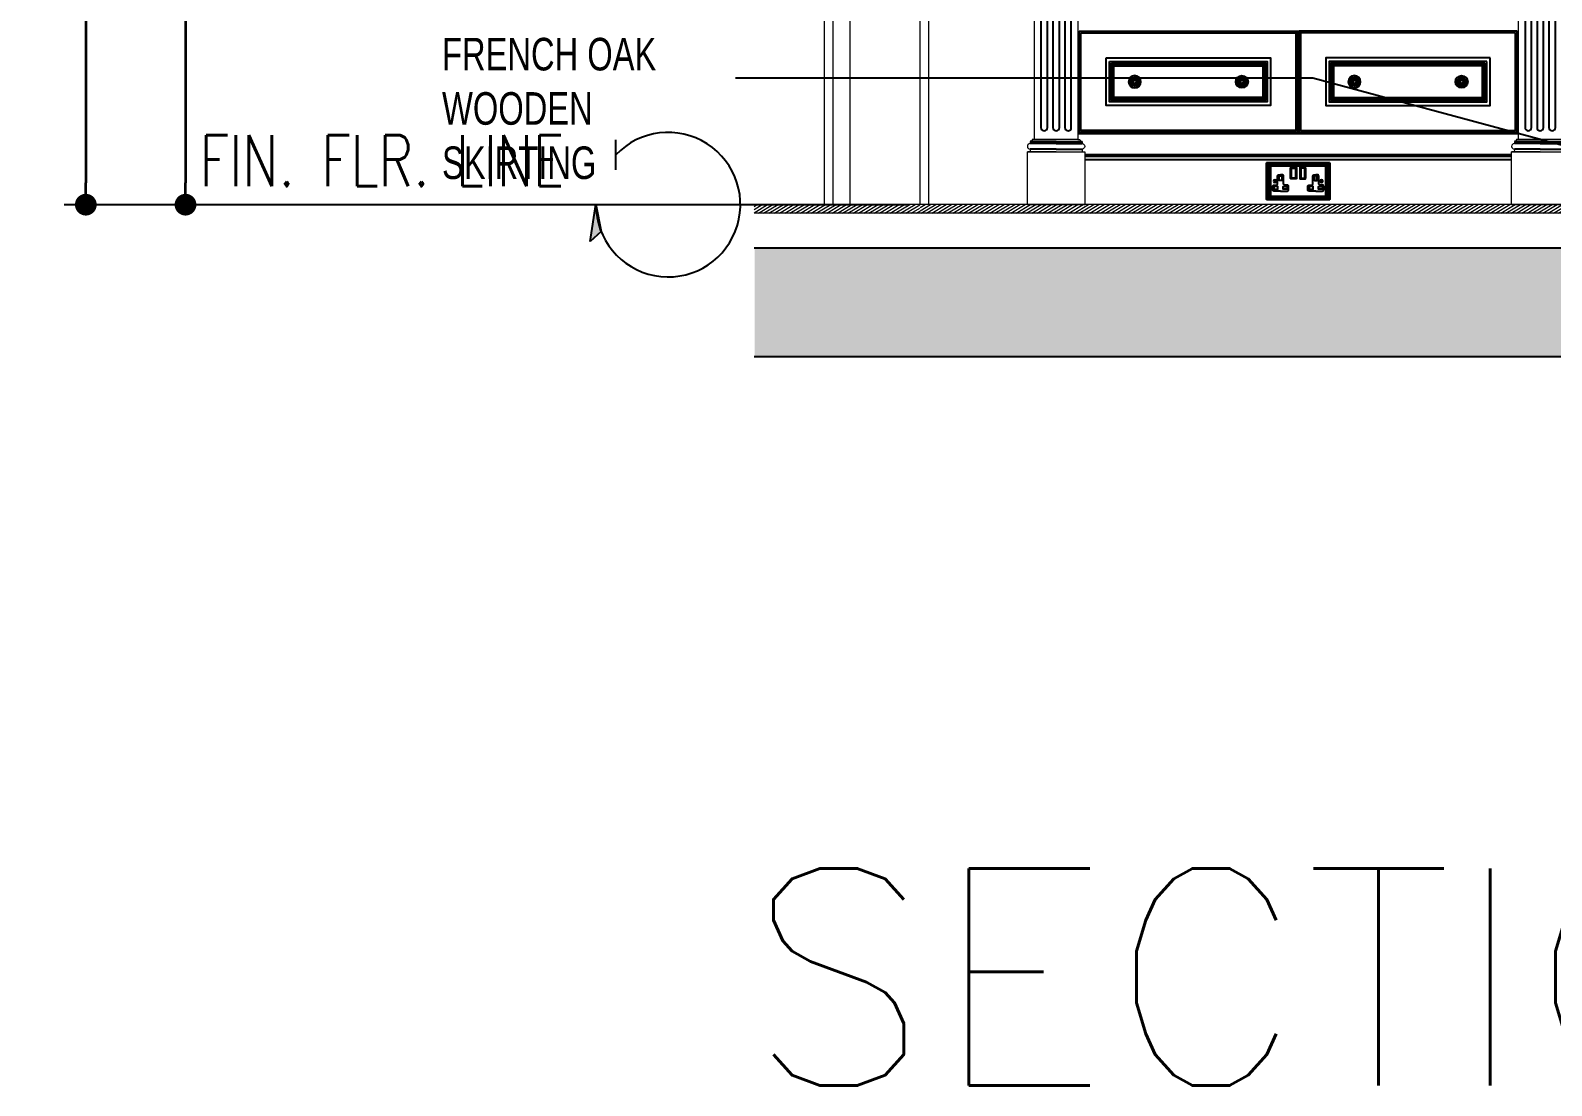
# Model space of a CAD drawing. Header units: inches. Extents: x 274057 to 444617, y 490067 to 635630.
# Drawn here: x 339610 to 343111, y 490067 to 492496 of the extents above; entities that cross this region are included whole.
import ezdxf

# ---------------------------------------------------------------- set-up
doc = ezdxf.new("R2010")
doc.units = ezdxf.units.IN
doc.header["$MEASUREMENT"] = 0
for name, color, linetype, lineweight in [('A-DOOR', 134, 'Continuous', 18), ('Bronze', 40, 'Continuous', 0), ('CQ Gypsum Hatch', 8, 'Continuous', 20), ('CQ plan and elev dimension', 252, 'Continuous', 35), ('CQ Section Flooring fin.', 6, 'Continuous', 0)]:
    doc.layers.add(name, color=color, linetype=linetype, lineweight=lineweight)
for name, color, linetype in [('A-TEXT', 7, 'Continuous'), ('Calliper_wall hatch_CHB', 8, 'Continuous'), ('CQ centerline', 8, 'Continuous'), ('CQ elevation arrow label', 1, 'Continuous'), ('CQ Grg Gypsum', 41, 'Continuous'), ('CQ section wall', 3, 'Continuous'), ('CQ Sheet text', 3, 'Continuous'), ('CQ text label', 3, 'Continuous'), ('CQ wall section', 5, 'Continuous'), ('CQ_callout', 34, 'Continuous'), ('FURNITURE', 252, 'Continuous'), ('Layer1', 1, 'Continuous'), ('Layer7', 8, 'Continuous'), ('WOOD', 23, 'Continuous'), ('WOOD 01', 34, 'Continuous'), ('WOOD 02', 32, 'Continuous'), ('Wood SECT', 1, 'Continuous')]:
    doc.layers.add(name, color=color, linetype=linetype)
doc.styles.add('DIM 50', font='romans.shx', dxfattribs={"width": 0.75, "height": 100})
doc.styles.add('grid_250', font='romans.shx', dxfattribs={"width": 0.75, "height": 0.75})
doc.styles.add('romans', font='romans.shx')
doc.styles.get("Standard").update_dxf_attribs({"font": 'arial.ttf'})
doc.dimstyles.new('CQ 50', dxfattribs={"dimscale": 0.5, "dimtxt": 150, "dimasz": 100, "dimexe": 100, "dimexo": 20, "dimgap": 80, "dimtad": 1, "dimdec": 0, "dimzin": 0, "dimdsep": 46, "dimtxsty": 'Standard', "dimblk": 'DOT', "dimcen": 100, "dimclrd": 250, "dimclre": 250, "dimclrt": 3, "dimadec": 0, "dimazin": 0, "dimtfac": 1, "dimtdec": 0, "dimtofl": 0, "dimtmove": 0, "dimatfit": 3, "dimfxl": 3, "dimtolj": 1, "dimtzin": 0, "dimlwd": -1, "dimarcsym": 0})
doc.dimstyles.get("Standard").update_dxf_attribs({"dimtxt": 0.18, "dimasz": 0.18, "dimexe": 0.18, "dimexo": 0.0625, "dimgap": 0.09, "dimtad": 0, "dimtih": 1, "dimtoh": 1, "dimdec": 4, "dimzin": 0, "dimdsep": 46, "dimtxsty": 'Standard', "dimcen": 0.09, "dimadec": 0, "dimazin": 0, "dimtfac": 1, "dimtdec": 4, "dimtofl": 0, "dimtmove": 0, "dimatfit": 3, "dimfxl": 1, "dimtolj": 1, "dimtzin": 0, "dimarcsym": 0})

# ---------------------------------------------------------------- blocks, each defined once
blk = doc.blocks.new('ff15 section A and B')
at = {"layer": 'Calliper_wall hatch_CHB', "ltscale": 300}
h = blk.add_hatch(dxfattribs=at)
h.set_pattern_fill('AR-CONC', color=256, scale=10, angle=-13.9714, style=0)
h.set_pattern_definition([(36.028577, (-10204.6, 0), (68.0890203, -23.40695), [7.5, -82.5]), (341.028577, (-10204.6, 0), (4.6961155, 76.3439316), [6, -66]), (86.480021, (-10198.93, -1.95), (72.7851354, 52.936981), [6.374019, -70.114211]), (32.212777, (-10199.77, 19.41), (99.570572, -41.829513), [11.25, -123.75]), (82.664212, (-10191.48, 15.92), (114.220033, 71.96377), [9.561034, -105.171376]), (337.21274, (-10199.77, 19.41), (114.220033, 71.96377), [9, -99]), (7.028577, (-10191.276, 12.14), (48.2040844, -53.482392), [7.5, -82.5]), (312.028577, (-10191.28, 12.14), (41.119588, 64.495185), [6, -66]), (57.480021, (-10187.26, 7.685), (89.323671, 11.012793), [6.374019, -70.114211]), (23.5285767, (-10204.602, 0), (9.2173322, 32.010976), [0, -65.2, 0, -67, 0, -66.25]), (353.528577, (-10204.602, 0), (35.0512903, 31.9228578), [0, -38.2, 0, -63.7, 0, -25.25]), (313.5285767, (-10226.242, 5.384), (51.2584374, -15.0772595), [0, -25, 0, -78, 0, -103.5]), (303.528577, (-10235.947, 7.8), (59.0102484, -4.3659754), [0, -32.5, 0, -51.8, 0, -73.5])])
h.paths.add_polyline_path([(348877.5, 520249.3), (341276.4, 520249.3), (341276.4, 519999.3), (348877.5, 519999.3)])
h.paths.add_polyline_path([(348877.5, 516299.3), (341276.4, 516299.3), (341276.4, 516049.3), (348877.5, 516049.3)])
at = {"layer": 'CQ Gypsum Hatch'}
h = blk.add_hatch(dxfattribs=at)
h.set_pattern_fill('ANSI31', color=256, scale=50, angle=-13.9714)
h.set_pattern_definition([(31.0285767, (1, 0), (-3.22165956, 5.35568947), [])])
h.paths.add_polyline_path([(341275.4, 516399.3), (341275.4, 516379.3), (341656.8, 516379.3), (341656.8, 516399.3)])
h = blk.add_hatch(dxfattribs=at)
h.set_pattern_fill('ANSI31', color=256, scale=50, angle=-13.971423)
h.paths.add_polyline_path([(341657.8, 516379.3), (348220.8, 516379.3), (348220.8, 516399.3), (341657.8, 516399.3)])
at = {"layer": 'A-DOOR', "ltscale": 0.5}
for p, q in [((341436.8, 519049.3, 0), (341436.8, 516399.3, 0)), ((341676.8, 519049.3, 0), (341676.8, 516399.3, 0)), ((341656.8, 518999.3, 0), (341656.8, 516399.3, 0))]:
    blk.add_line(p, q, dxfattribs=at)
at = {"layer": 'A-DOOR', "ltscale": 0.5, "elevation": 0}
blk.add_lwpolyline([(341496.8, 519019.3), (341456.8, 519019.3), (341456.8, 516399.3), (341496.8, 516399.3)], close=True, dxfattribs=at)
at = {"layer": 'CQ Section Flooring fin.'}
for p, q in [((348877.5, 516399.3, 0), (341275.4, 516399.3, 0)), ((348877.5, 516379.3, 0), (341275.4, 516379.3, 0))]:
    blk.add_line(p, q, dxfattribs=at)
at = {"layer": 'CQ section wall', "elevation": 0}
for points in [[(348877.5, 516299.3), (341275.4, 516299.3)], [(341275.4, 516049.3), (348877.5, 516049.3)]]:
    blk.add_lwpolyline(points, dxfattribs=at)
blk = doc.blocks.new('ARROW LEVEL')
at = {"layer": 'Layer1'}
blk.add_hatch(color=256, dxfattribs=at).paths.add_polyline_path([(412574, 433440), (412587.3, 433525.1), (412599.2, 433463.4)])
at = {"layer": 'CQ centerline'}
blk.add_line((412633, 433605.1, 0), (412633, 433674, 0), dxfattribs=at)
blk.add_arc((412753.7, 433525.1, 0), 166.3, 180, 136.51, dxfattribs=at)
at = {"layer": 'Layer1', "elevation": 0}
blk.add_lwpolyline([(412574, 433440), (412587.3, 433525.1), (412599.2, 433463.4)], close=True, dxfattribs=at)
blk = doc.blocks.new('_Dot')
at = {"color": 0, "linetype": 'ByBlock', "lineweight": -2}
blk.add_line((-0.5, 0), (-1, 0), dxfattribs=at)
at = {"color": 0, "linetype": 'ByBlock', "const_width": 0.5}
blk.add_lwpolyline([(-0.25, 0, 1), (0.25, 0, 1)], format="xyb", close=True, dxfattribs=at)
blk = doc.blocks.new('*D1338')
at = {"layer": 'CQ plan and elev dimension', "color": 250, "lineweight": -2, "transparency": 16777216}
for p, q in [((341427.8, 495694.7), (339687.2, 495694.7)), ((341627.8, 492094.7), (339687.2, 492094.7))]:
    blk.add_line(p, q, dxfattribs=at)
at = {"layer": 'CQ plan and elev dimension', "color": 250, "transparency": 16777216}
blk.add_line((339737.2, 495644.7), (339737.2, 492144.7), dxfattribs=at)
at = {"layer": 'Defpoints', "color": 0, "transparency": 16777216}
for p in [(341437.8, 495694.7, 0), (339737.2, 492094.7), (341637.8, 492094.7, 0)]:
    blk.add_point(p, dxfattribs=at)
at = {"layer": 'CQ plan and elev dimension', "color": 250, "transparency": 16777216, "xscale": 50, "yscale": 50, "zscale": 50}
for p, rotation in [((339737.2, 495694.7), 90.00000000166753), ((339737.2, 492094.7), 270.0000000016675)]:
    blk.add_blockref('_Dot', p, dxfattribs=dict(at, rotation=rotation))
at = {"layer": 'CQ plan and elev dimension', "color": 3, "transparency": 16777216, "insert": (339658.9, 493894.7), "char_height": 75, "attachment_point": 5, "rotation": 90}
blk.add_mtext('\\A1;3600', dxfattribs=at)
blk = doc.blocks.new('*D1340')
at = {"layer": 'CQ plan and elev dimension', "color": 250, "lineweight": -2, "transparency": 16777216}
for p, q in [((341994.7, 495194.7), (339916.7, 495194.7)), ((341317.9, 492094.7), (339916.7, 492094.7))]:
    blk.add_line(p, q, dxfattribs=at)
at = {"layer": 'CQ plan and elev dimension', "color": 250, "transparency": 16777216}
blk.add_line((339966.7, 495144.7), (339966.7, 492144.7), dxfattribs=at)
at = {"layer": 'Defpoints', "color": 0, "transparency": 16777216}
for p in [(342004.7, 495194.7, 0), (339966.7, 492094.7), (341327.9, 492094.7, 0)]:
    blk.add_point(p, dxfattribs=at)
at = {"layer": 'CQ plan and elev dimension', "color": 250, "transparency": 16777216, "xscale": 50, "yscale": 50, "zscale": 50}
for p, rotation in [((339966.7, 495194.7), 90.00000000166753), ((339966.7, 492094.7), 270.0000000016675)]:
    blk.add_blockref('_Dot', p, dxfattribs=dict(at, rotation=rotation))
at = {"layer": 'CQ plan and elev dimension', "color": 3, "transparency": 16777216, "insert": (339888.4, 493644.7), "char_height": 75, "attachment_point": 5, "rotation": 90}
blk.add_mtext('\\A1;3100', dxfattribs=at)
blk = doc.blocks.new('pilaster wardrobe')
at = {"layer": 'WOOD', "lineweight": 0}
blk.add_line((3399.1, -8726.1, 0), (3333.1, -8726.1, 0), dxfattribs=at)
blk.add_line((3399.1, -8726.1, 0), (3333.1, -8726.1, 0), dxfattribs=at)
at = {"layer": 'WOOD 01', "lineweight": 0, "ltscale": 500}
blk.add_line((3399.1, -8726.1, 0), (3465.1, -8726.1, 0), dxfattribs=at)
at = {"layer": 'WOOD 01', "lineweight": 0, "ltscale": 500, "elevation": 0}
for points in [[(3349.1, -6047.5), (3449.1, -6047.5), (3449.1, -5947.5), (3349.1, -5947.5)], [(3349.1, -7947.5), (3449.1, -7947.5), (3449.1, -7847.5), (3349.1, -7847.5)], [(3349.1, -7972.5), (3449.1, -7972.5), (3449.1, -8697.5), (3349.1, -8697.5)], [(3333.1, -8726.1), (3465.1, -8726.1), (3465.1, -8847.5), (3333.1, -8847.5)]]:
    blk.add_lwpolyline(points, close=True, dxfattribs=at)
for points in [[(3349.1, -6047.5), (3346.1, -6047.5, -0.414214), (3343.1, -6050.5), (3343.1, -6053.5, 1), (3343.1, -6061.5), (3343.1, -6064.5, -0.414214), (3346.1, -6067.5), (3349.1, -6067.5)], [(3449.1, -6047.5), (3452.1, -6047.5, 0.414214), (3455.1, -6050.5), (3455.1, -6053.5, -1), (3455.1, -6061.5), (3455.1, -6064.5, 0.414214), (3452.1, -6067.5), (3449.1, -6067.5)], [(3349.1, -7947.5), (3346.1, -7947.5, -0.414214), (3343.1, -7950.5), (3343.1, -7953.5, 1), (3343.1, -7961.5), (3343.1, -7964.5, -0.414214), (3346.1, -7967.5), (3346.1, -7972.5), (3399.1, -7972.5)], [(3449.1, -7947.5), (3452.1, -7947.5, 0.414214), (3455.1, -7950.5), (3455.1, -7953.5, -1), (3455.1, -7961.5), (3455.1, -7964.5, 0.414214), (3452.1, -7967.5), (3452.1, -7972.5), (3399.1, -7972.5)], [(3349.1, -8697.5), (3344.1, -8697.5, -0.414214), (3339.4, -8702.2), (3339.4, -8707, 1), (3339.4, -8719.6), (3339.3, -8726.1)], [(3449.1, -8697.5), (3454.1, -8697.5, 0.414214), (3458.8, -8702.2), (3458.8, -8707, -1), (3458.8, -8719.6), (3458.9, -8726.1)]]:
    blk.add_lwpolyline(points, format="xyb", dxfattribs=at)
blk.add_lwpolyline([(3349.1, -7847.5), (3349.1, -6067.5), (3449.1, -6067.5), (3449.1, -7847.5), (3349.1, -7847.5)], dxfattribs=at)
at = {"layer": 'WOOD 02', "color": 8, "ltscale": 100}
for p, q in [((3343.1, -6050.5, 0), (3455.1, -6050.5, 0)), ((3343.1, -6053.5, 0), (3455.1, -6053.5, 0)), ((3343.1, -6061.5, 0), (3455.1, -6061.5, 0)), ((3343.1, -6064.5, 0), (3455.1, -6064.5, 0)), ((3343.1, -7950.5, 0), (3455.1, -7950.5, 0)), ((3343.1, -7953.5, 0), (3455.1, -7953.5, 0)), ((3343.1, -7961.5, 0), (3455.1, -7961.5, 0)), ((3343.1, -7964.5, 0), (3455.1, -7964.5, 0)), ((3399.1, -8702.2, 0), (3339.4, -8702.2, 0)), ((3399.1, -8707, 0), (3339.4, -8707, 0)), ((3399.1, -8702.2, 0), (3458.8, -8702.2, 0)), ((3399.1, -8707, 0), (3458.8, -8707, 0)), ((3399.1, -8719.6, 0), (3339.4, -8719.6, 0)), ((3399.1, -8719.6, 0), (3458.8, -8719.6, 0))]:
    blk.add_line(p, q, dxfattribs=at)
at = {"layer": 'WOOD 02', "color": 8, "ltscale": 100, "elevation": 0}
for points in [[(3369.1, -6027.5), (3429.1, -6027.5), (3429.1, -5967.5), (3369.1, -5967.5)], [(3374.1, -6022.5), (3424.1, -6022.5), (3424.1, -5972.5), (3374.1, -5972.5)], [(3369.1, -7927.5), (3429.1, -7927.5), (3429.1, -7867.5), (3369.1, -7867.5)], [(3374.1, -7922.5), (3424.1, -7922.5), (3424.1, -7872.5), (3374.1, -7872.5)]]:
    blk.add_lwpolyline(points, close=True, dxfattribs=at)
for points in [[(3364.1, -6105), (3364.1, -7820, 1), (3379.1, -7820), (3379.1, -6105, 1)], [(3391.6, -6105), (3391.6, -7820, 1), (3406.6, -7820), (3406.6, -6105, 1)], [(3419.1, -6105), (3419.1, -7820, 1), (3434.1, -7820), (3434.1, -6105, 1)], [(3364.1, -8005), (3364.1, -8670, 1), (3379.1, -8670), (3379.1, -8005, 1)], [(3391.6, -8005), (3391.6, -8670, 1), (3406.6, -8670), (3406.6, -8005, 1)], [(3419.1, -8005), (3419.1, -8670, 1), (3434.1, -8670), (3434.1, -8005, 1)]]:
    blk.add_lwpolyline(points, format="xyb", close=True, dxfattribs=at)
at = {"layer": 'Wood SECT', "elevation": 0}
for points in [[(3449.1, -6015.6), (3429.1, -6015.6), (3429.1, -6011.6, -0.414214), (3424.1, -6006.6), (3399.1, -6006.6), (3374.1, -6006.6, -0.414214), (3369.1, -6011.6), (3369.1, -6015.6), (3349.1, -6015.6)], [(3349.1, -6196.4), (3364.1, -6196.4, -1), (3379.1, -6196.4), (3391.6, -6196.4, -1), (3406.6, -6196.4), (3419.1, -6196.4, -1), (3434.1, -6196.4), (3449.1, -6196.4)], [(3449.1, -7915.6), (3429.1, -7915.6), (3429.1, -7911.6, -0.414214), (3424.1, -7906.6), (3399.1, -7906.6), (3374.1, -7906.6, -0.414214), (3369.1, -7911.6), (3369.1, -7915.6), (3349.1, -7915.6)]]:
    blk.add_lwpolyline(points, format="xyb", dxfattribs=at)
blk = doc.blocks.new('EMPIREFLOW')
at = {"layer": 'Bronze', "lineweight": 0, "ltscale": 750}
for p, q in [((163684, -58508), (163506, -58508)), ((163713, -58475), (163581, -58378)), ((163730, -58444), (163581, -58378)), ((163707, -58546), (163581, -58638)), ((163724, -58575), (163581, -58638)), ((163745, -58403), (163656, -58249)), ((163745, -58614), (163656, -58768)), ((163788, -58606), (163806, -58768)), ((163789, -58404), (163806, -58248)), ((163823, -58404), (163806, -58248)), ((163824, -58606), (163806, -58768)), ((163867, -58403), (163956, -58249)), ((163867, -58614), (163956, -58768)), ((163881, -58444), (164031, -58378)), ((163888, -58575), (164031, -58638)), ((163899, -58475), (164031, -58378)), ((163905, -58546), (164031, -58638)), ((163928, -58508), (164106, -58508))]:
    blk.add_line(p, q, dxfattribs=at)
for radius in [340, 300, 60]:
    blk.add_circle((163806, -58508), radius, dxfattribs=at)
for centre, radius, start, end in [((163641, -58605), 166, 106.05596, 144.56537), ((163641, -58412), 166, 215.43463, 253.94404), ((163594, -58118), 246, 258.78321, 282.20767), ((163361, -58520), 246, 17.79233, 41.21679), ((163361, -58497), 246, 318.78321, 342.20767), ((163594, -58899), 246, 77.79233, 101.21679), ((163514, -58459), 105, 15.22341, 50.38879), ((163617, -58280), 105, 249.61121, 284.77659), ((163514, -58558), 105, 309.61121, 344.77659), ((163617, -58736), 105, 75.22341, 110.38879), ((163700, -58392), 118, 206.89225, 262.0108), ((163700, -58625), 118, 97.9892, 153.10775), ((163710, -58394), 102, 201.62987, 255.97772), ((163710, -58623), 102, 104.01364, 158.37013), ((163807, -58318), 166, 155.43463, 193.94404), ((163807, -58699), 166, 166.05596, 204.56537), ((163659, -58483), 102, 44.02228, 98.37013), ((163659, -58534), 102, 261.62987, 315.97772), ((163652, -58475), 118, 37.9892, 93.10775), ((163652, -58542), 118, 266.89225, 322.0108), ((163640, -58414), 166, 46.05596, 84.56537), ((163640, -58603), 166, 275.43463, 313.94404), ((163676, -58508), 48.7, 308.32195, 42.01165), ((163742, -58621), 48.7, 17.98835, 111.67805), ((163741, -58397), 48.7, 257.98835, 351.67805), ((163854, -58358), 118, 146.89225, 202.0108), ((163854, -58658), 118, 157.9892, 213.10775), ((163573, -58129), 246, 317.79233, 341.21679), ((163857, -58368), 102, 141.62987, 195.98636), ((163857, -58649), 102, 164.01364, 218.37013), ((163573, -58887), 246, 18.78321, 42.20767), ((163703, -58231), 105, 315.22341, 350.38879), ((163703, -58786), 105, 9.61121, 44.77659), ((164038, -58129), 246, 198.78321, 222.20767), ((163909, -58231), 105, 189.61121, 224.77659), ((163909, -58786), 105, 135.22341, 170.38879), ((164038, -58887), 246, 137.79233, 161.21679), ((163871, -58397), 48.7, 188.32195, 282.01165), ((163870, -58621), 48.7, 68.32195, 162.01165), ((163754, -58368), 102, 344.01364, 38.37013), ((163754, -58649), 102, 321.62987, 15.98636), ((163971, -58414), 166, 95.43463, 133.94404), ((163758, -58358), 118, 337.9892, 33.10775), ((163758, -58658), 118, 326.89225, 22.0108), ((163971, -58603), 166, 226.05596, 264.56537), ((163960, -58475), 118, 86.89225, 142.0108), ((163960, -58542), 118, 217.9892, 273.10775), ((163953, -58483), 102, 81.62987, 135.97772), ((163953, -58534), 102, 224.02228, 278.37013), ((163935, -58508), 48.7, 137.98835, 231.67805), ((163902, -58394), 102, 284.02228, 338.37013), ((163902, -58623), 102, 21.62987, 75.98636), ((163912, -58392), 118, 277.9892, 333.10775), ((163912, -58625), 118, 26.89225, 82.0108), ((163805, -58318), 166, 346.05596, 24.56537), ((163805, -58699), 166, 335.43463, 13.94404), ((164018, -58118), 246, 257.79233, 281.21679), ((164018, -58899), 246, 78.78321, 102.20767), ((163995, -58280), 105, 255.22341, 290.38879), ((163995, -58736), 105, 69.61121, 104.77659), ((164098, -58459), 105, 129.61121, 164.77659), ((164098, -58558), 105, 195.22341, 230.38879), ((164250, -58520), 246, 138.78321, 162.20767), ((163971, -58605), 166, 35.43463, 73.94404), ((163971, -58412), 166, 286.05596, 324.56537), ((164250, -58497), 246, 197.79233, 221.21679)]:
    blk.add_arc(centre, radius, start, end, dxfattribs=at)
at = {"layer": 'Bronze', "lineweight": 0, "ltscale": 750, "extrusion": (0, 0, -1)}
for centre, major_axis, ratio, start_param, end_param in [((163684, -58508), (146, 0), 0.152208, 1.934961, 4.348282), ((163745, -58614), (73, 126), 0.152208, 1.934961, 4.348282), ((163684, -58508), (-31.9, 0), 0.480975, 7.904841, 10.945558), ((163745, -58614), (-15.9, -27.7), 0.480975, 7.904841, 10.945558), ((163867, -58403), (15.9, 27.7), 0.480975, 7.904841, 10.945558), ((163867, -58403), (-73, -126), 0.152208, 1.934961, 4.348282)]:
    blk.add_ellipse(centre, major_axis=major_axis, ratio=ratio, start_param=start_param, end_param=end_param, dxfattribs=at)
at = {"layer": 'Bronze', "lineweight": 0, "ltscale": 750}
for centre, major_axis, ratio, start_param, end_param in [((163745, -58403), (73, -126), 0.152208, 1.934961, 4.348282), ((163745, -58403), (-15.9, 27.7), 0.480975, 7.904841, 10.945558), ((163867, -58614), (15.9, -27.7), 0.480975, 7.904841, 10.945558), ((163867, -58614), (-73, 126), 0.152208, 1.934961, 4.348282), ((163928, -58508), (31.9, 0), 0.480975, 7.904841, 10.945558), ((163928, -58508), (-146, 0), 0.152208, 1.934961, 4.348282)]:
    blk.add_ellipse(centre, major_axis=major_axis, ratio=ratio, start_param=start_param, end_param=end_param, dxfattribs=at)
blk = doc.blocks.new('FF-15 Cabinet elev A Rev')
at = {"layer": 'WOOD 01'}
blk.add_line((330160.6, 508307.6, 0), (331174.9, 508307.6, 0), dxfattribs=at)
at = {"layer": 'WOOD 01', "ltscale": 1000}
for p, q in [((331158.9, 508259.1, 0), (330176.6, 508259.1, -0.1)), ((331158.9, 508255.1, 0), (330176.6, 508255.1, -0.1)), ((331158.9, 508247, 0), (330176.6, 508247, -0.1))]:
    blk.add_line(p, q, dxfattribs=at)
at = {"layer": 'WOOD 01', "elevation": 0}
for points in [[(330163.6, 508543.8), (330666.2, 508543.8), (330666.2, 508310.6), (330163.6, 508310.6)], [(331171.9, 508543.8), (330669.2, 508543.8), (330669.2, 508310.6), (331171.9, 508310.6)], [(330167.7, 508539.7), (330662.1, 508539.7), (330662.1, 508314.7), (330167.7, 508314.7)], [(331167.8, 508539.7), (330673.4, 508539.7), (330673.4, 508314.7), (331167.8, 508314.7)], [(330225.6, 508481.8), (330604.2, 508481.8), (330604.2, 508372.6), (330225.6, 508372.6)], [(330233.6, 508473.8), (330596.2, 508473.8), (330596.2, 508380.6), (330233.6, 508380.6)], [(331109.9, 508481.8), (330731.2, 508481.8), (330731.2, 508372.6), (331109.9, 508372.6)], [(331101.9, 508473.8), (330739.2, 508473.8), (330739.2, 508380.6), (331101.9, 508380.6)], [(330237.7, 508469.6), (330592.1, 508469.6), (330592.1, 508384.8), (330237.7, 508384.8)], [(330240.7, 508466.6), (330589.1, 508466.6), (330589.1, 508387.8), (330240.7, 508387.8)], [(330243.7, 508463.6), (330586.1, 508463.6), (330586.1, 508390.8), (330243.7, 508390.8)], [(331097.7, 508469.6), (330743.4, 508469.6), (330743.4, 508384.8), (331097.7, 508384.8)], [(331094.7, 508466.6), (330746.4, 508466.6), (330746.4, 508387.8), (331094.7, 508387.8)], [(331091.7, 508463.6), (330749.4, 508463.6), (330749.4, 508390.8), (331091.7, 508390.8)]]:
    blk.add_lwpolyline(points, close=True, dxfattribs=at)
at = {"layer": 'FURNITURE', "lineweight": 0, "yscale": 0.0441, "zscale": 0.0441}
for p, xscale in [((337515.4, 511007.4, 0), -0.0441), ((323314.4, 511007.4, 0), 0.0441), ((338021.1, 511007.4, 0), -0.0441), ((323820.1, 511007.4, 0), 0.0441)]:
    blk.add_blockref('EMPIREFLOW', p, dxfattribs=dict(at, xscale=xscale))
at = {"layer": 'WOOD', "color": 0, "xscale": 0.9999857733061659, "yscale": 0.9999857733061659, "zscale": 0.9999857733061659}
for p in [(326711.5, 516991.5, 0), (327825.9, 516991.5, 0)]:
    blk.add_blockref('pilaster wardrobe', p, dxfattribs=at)
blk = doc.blocks.new('Wandsworth double socket')
at = {"layer": 'Layer7', "color": 1}
for p, q in [((4826.8, 1707.7), (4831.8, 1711)), ((4938.2, 1711.8), (4935, 1706.7))]:
    blk.add_line(p, q, dxfattribs=at)
for points in [[(4812, 1666.4), (4954, 1666.4, 0.414214), (4956, 1668.4), (4956, 1750.4, 0.414214), (4954, 1752.4), (4812, 1752.4, 0.414214), (4810, 1750.4), (4810, 1668.4, 0.414214)], [(4819, 1745.9), (4947, 1745.9, -0.414214), (4949, 1743.9), (4949, 1674.9, -0.414214), (4947, 1672.9), (4819, 1672.9, -0.414214), (4817, 1674.9), (4817, 1743.9, -0.414214)], [(4866.7, 1741.4), (4878.1, 1741.4, -0.414214), (4879.1, 1740.4), (4879.1, 1715.6, -0.414214), (4878.1, 1714.6), (4866.7, 1714.6, -0.414214), (4865.7, 1715.6), (4865.7, 1740.4, -0.414214)], [(4899.3, 1741.4), (4887.8, 1741.4, 0.414214), (4886.8, 1740.4), (4886.8, 1715.6, 0.414214), (4887.8, 1714.6), (4899.3, 1714.6, 0.414214), (4900.3, 1715.6), (4900.3, 1740.4, 0.414214)]]:
    blk.add_lwpolyline(points, format="xyb", close=True, dxfattribs=at)
for points in [[(4812, 1668.4), (4954, 1668.4), (4954, 1750.4), (4812, 1750.4)], [(4819, 1743.9), (4947, 1743.9), (4947, 1674.9), (4819, 1674.9)], [(4839.1, 1721.7), (4845.6, 1721.7), (4845.6, 1711.2), (4839.1, 1711.2)], [(4867.7, 1739.4), (4877.1, 1739.4), (4877.1, 1716.6), (4867.7, 1716.6)], [(4898.3, 1739.4), (4888.8, 1739.4), (4888.8, 1716.6), (4898.3, 1716.6)], [(4926.9, 1721.7), (4920.3, 1721.7), (4920.3, 1711.2), (4926.9, 1711.2)], [(4827.2, 1697.6), (4827.2, 1691), (4836.1, 1691), (4836.1, 1697.6)], [(4857.4, 1697.6), (4857.4, 1691), (4848.6, 1691), (4848.6, 1697.6)], [(4908.5, 1697.6), (4908.5, 1691), (4917.4, 1691), (4917.4, 1697.6)], [(4938.7, 1697.6), (4938.7, 1691), (4929.8, 1691), (4929.8, 1697.6)]]:
    blk.add_lwpolyline(points, close=True, dxfattribs=at)
for points in [[(4842.3, 1686.7), (4827.1, 1686.7, -0.414214), (4824.1, 1689.7), (4824.1, 1697.7, -0.414214), (4827.1, 1700.7), (4832.6, 1700.7, 0.414214), (4835.6, 1703.7), (4835.6, 1721.4, -0.414214), (4838.6, 1724.4), (4842.3, 1724.4)], [(4842.3, 1686.7), (4857.6, 1686.7, 0.414214), (4860.6, 1689.7), (4860.6, 1697.7, 0.414214), (4857.6, 1700.7), (4852, 1700.7, -0.414214), (4849, 1703.7), (4849, 1721.4, 0.414214), (4846, 1724.4), (4842.3, 1724.4)], [(4923.6, 1686.7), (4908.3, 1686.7, -0.414214), (4905.3, 1689.7), (4905.3, 1697.7, -0.414214), (4908.3, 1700.7), (4913.9, 1700.7, 0.414214), (4916.9, 1703.7), (4916.9, 1721.4, -0.414214), (4919.9, 1724.4), (4923.6, 1724.4)], [(4923.6, 1686.7), (4938.8, 1686.7, 0.414214), (4941.8, 1689.7), (4941.8, 1697.7, 0.414214), (4938.8, 1700.7), (4933.3, 1700.7, -0.414214), (4930.3, 1703.7), (4930.3, 1721.4, 0.414214), (4927.3, 1724.4), (4923.6, 1724.4)]]:
    blk.add_lwpolyline(points, format="xyb", dxfattribs=at)
for centre, radius in [((4814.5, 1748.1), 1.74), ((4814.5, 1744.6), 1.74), ((4814.5, 1741.1), 1.74), ((4814.5, 1737.6), 1.74), ((4814.5, 1734.1), 1.74), ((4814.5, 1730.5), 1.74), ((4814.5, 1727), 1.74), ((4814.5, 1723.5), 1.74), ((4814.5, 1720), 1.74), ((4814.5, 1716.5), 1.74), ((4818, 1748.1), 1.74), ((4821.5, 1748.1), 1.74), ((4825, 1748.1), 1.74), ((4828.5, 1748.1), 1.74), ((4832, 1748.1), 1.74), ((4835.5, 1748.1), 1.74), ((4839, 1748.1), 1.74), ((4842.6, 1748.1), 1.74), ((4846.1, 1748.1), 1.74), ((4849.6, 1748.1), 1.74), ((4853.1, 1748.1), 1.74), ((4856.6, 1748.1), 1.74), ((4860.1, 1748.1), 1.74), ((4863.6, 1748.1), 1.74), ((4867.1, 1748.1), 1.74), ((4870.7, 1748.1), 1.74), ((4874.2, 1748.1), 1.74), ((4877.7, 1748.1), 1.74), ((4881.2, 1748.1), 1.74), ((4884.7, 1748.1), 1.74), ((4888.2, 1748.1), 1.74), ((4891.7, 1748.1), 1.74), ((4895.3, 1748.1), 1.74), ((4898.8, 1748.1), 1.74), ((4902.3, 1748.1), 1.74), ((4905.8, 1748.1), 1.74), ((4909.3, 1748.1), 1.74), ((4912.8, 1748.1), 1.74), ((4916.3, 1748.1), 1.74), ((4919.8, 1748.1), 1.74), ((4923.4, 1748.1), 1.74), ((4926.9, 1748.1), 1.74), ((4930.4, 1748.1), 1.74), ((4933.9, 1748.1), 1.74), ((4937.4, 1748.1), 1.74), ((4940.9, 1748.1), 1.74), ((4944.4, 1748.1), 1.74), ((4947.9, 1748.1), 1.74), ((4951.5, 1748.1), 1.74), ((4951.5, 1744.6), 1.74), ((4951.5, 1741.1), 1.74), ((4951.5, 1737.6), 1.74), ((4951.5, 1734.1), 1.74), ((4951.5, 1730.5), 1.74), ((4951.5, 1727), 1.74), ((4951.5, 1723.5), 1.74), ((4951.5, 1720), 1.74), ((4951.5, 1716.5), 1.74), ((4814.5, 1713), 1.74), ((4814.5, 1709.5), 1.74), ((4814.5, 1706), 1.74), ((4814.5, 1702.4), 1.74), ((4814.5, 1698.9), 1.74), ((4814.5, 1695.4), 1.74), ((4814.5, 1691.9), 1.74), ((4814.5, 1688.4), 1.74), ((4814.5, 1684.9), 1.74), ((4814.5, 1681.4), 1.74), ((4829.3, 1709.4), 3), ((4936.7, 1709.4), 3), ((4951.5, 1713), 1.74), ((4951.5, 1709.5), 1.74), ((4951.5, 1706), 1.74), ((4951.5, 1702.4), 1.74), ((4951.5, 1698.9), 1.74), ((4951.5, 1695.4), 1.74), ((4951.5, 1691.9), 1.74), ((4951.5, 1688.4), 1.74), ((4951.5, 1684.9), 1.74), ((4951.5, 1681.4), 1.74), ((4814.5, 1677.9), 1.74), ((4814.5, 1674.3), 1.74), ((4814.5, 1670.6), 1.74), ((4818, 1670.6), 1.74), ((4821.5, 1670.6), 1.74), ((4825, 1670.6), 1.74), ((4828.5, 1670.6), 1.74), ((4832, 1670.6), 1.74), ((4835.5, 1670.6), 1.74), ((4839, 1670.6), 1.74), ((4842.6, 1670.6), 1.74), ((4846.1, 1670.6), 1.74), ((4849.6, 1670.6), 1.74), ((4853.1, 1670.6), 1.74), ((4856.6, 1670.6), 1.74), ((4860.1, 1670.6), 1.74), ((4863.6, 1670.6), 1.74), ((4867.1, 1670.6), 1.74), ((4870.7, 1670.6), 1.74), ((4874.2, 1670.6), 1.74), ((4877.7, 1670.6), 1.74), ((4881.2, 1670.6), 1.74), ((4884.7, 1670.6), 1.74), ((4888.2, 1670.6), 1.74), ((4891.7, 1670.6), 1.74), ((4895.3, 1670.6), 1.74), ((4898.8, 1670.6), 1.74), ((4902.3, 1670.6), 1.74), ((4905.8, 1670.6), 1.74), ((4909.3, 1670.6), 1.74), ((4912.8, 1670.6), 1.74), ((4916.3, 1670.6), 1.74), ((4919.8, 1670.6), 1.74), ((4923.4, 1670.6), 1.74), ((4926.9, 1670.6), 1.74), ((4930.4, 1670.6), 1.74), ((4933.9, 1670.6), 1.74), ((4937.4, 1670.6), 1.74), ((4940.9, 1670.6), 1.74), ((4944.4, 1670.6), 1.74), ((4947.9, 1670.6), 1.74), ((4951.5, 1677.9), 1.74), ((4951.5, 1674.3), 1.74), ((4951.5, 1670.6), 1.74)]:
    blk.add_circle(centre, radius, dxfattribs=at)

msp = doc.modelspace()

# ---------------------------------------------------------------- block references
at = {"xscale": -1}
msp.add_blockref('Wandsworth double socket', (347410.6, 490439.3, 0), dxfattribs=at)
at = {"layer": 'CQ elevation arrow label'}
msp.add_blockref('ARROW LEVEL', (-71676.1, 58569.7, 0), dxfattribs=at)
at = {"layer": 'CQ Grg Gypsum'}
msp.add_blockref('FF-15 Cabinet elev A Rev', (11859.9, -16049.4, 0), dxfattribs=at)
at = {"layer": 'CQ wall section'}
msp.add_blockref('ff15 section A and B', (0, -24304.5, 0), dxfattribs=at)

# ---------------------------------------------------------------- texts
at = {"layer": 'A-TEXT', "style": 'romans'}
msp.add_text('SECTION B', height=500, rotation=0, dxfattribs=at).set_placement((341255.5, 490066.6))
at = {"layer": 'CQ Sheet text', "ltscale": 500, "insert": (340557.1, 492478.8), "char_height": 75, "width": 691.056, "attachment_point": 1, "style": 'DIM 50'}
msp.add_mtext('{\\fCityBlueprint|b0|i0|c2|p2;FRENCH OAK WOODEN SKIRTING }', dxfattribs=at)
at = {"layer": 'CQ text label', "style": 'grid_250', "width": 0.75}
msp.add_text('FIN. FLR. LINE', height=117.6, rotation=0, dxfattribs=at).set_placement((339999.2, 492137.1, 0))

# ---------------------------------------------------------------- dimensions: what is measured, and where the dimension line sits
at = {"layer": 'CQ plan and elev dimension'}
for base, p1, p2, picture, middle in [((339737.2, 492094.7, 0), (341437.8, 495694.7, 0), (341637.8, 492094.7, 0), '*D1338', (339658.9, 493894.7, 0)), ((339966.7, 492094.7, 0), (342004.7, 495194.7, 0), (341327.9, 492094.7, 0), '*D1340', (339888.4, 493644.7, 0))]:
    dim = msp.add_linear_dim(base=base, p1=p1, p2=p2, angle=90, dimstyle='CQ 50', override={"dimtmove": 1}, dxfattribs=at)
    dim.commit()
    dim.dimension.update_dxf_attribs({"geometry": picture, "text_midpoint": middle})

# ---------------------------------------------------------------- leaders
at = {"layer": 'CQ_callout'}
msp.add_leader([(343473.1, 492139.7), (342561.4, 492386.3), (341232.9, 492386.3)], dimstyle='Standard', override={"dimasz": 10, "dimldrblk": 'Dot', "dimfxl": 0.1, "dimarcsym": 2}, dxfattribs=at)

doc.saveas('drawing.dxf')
